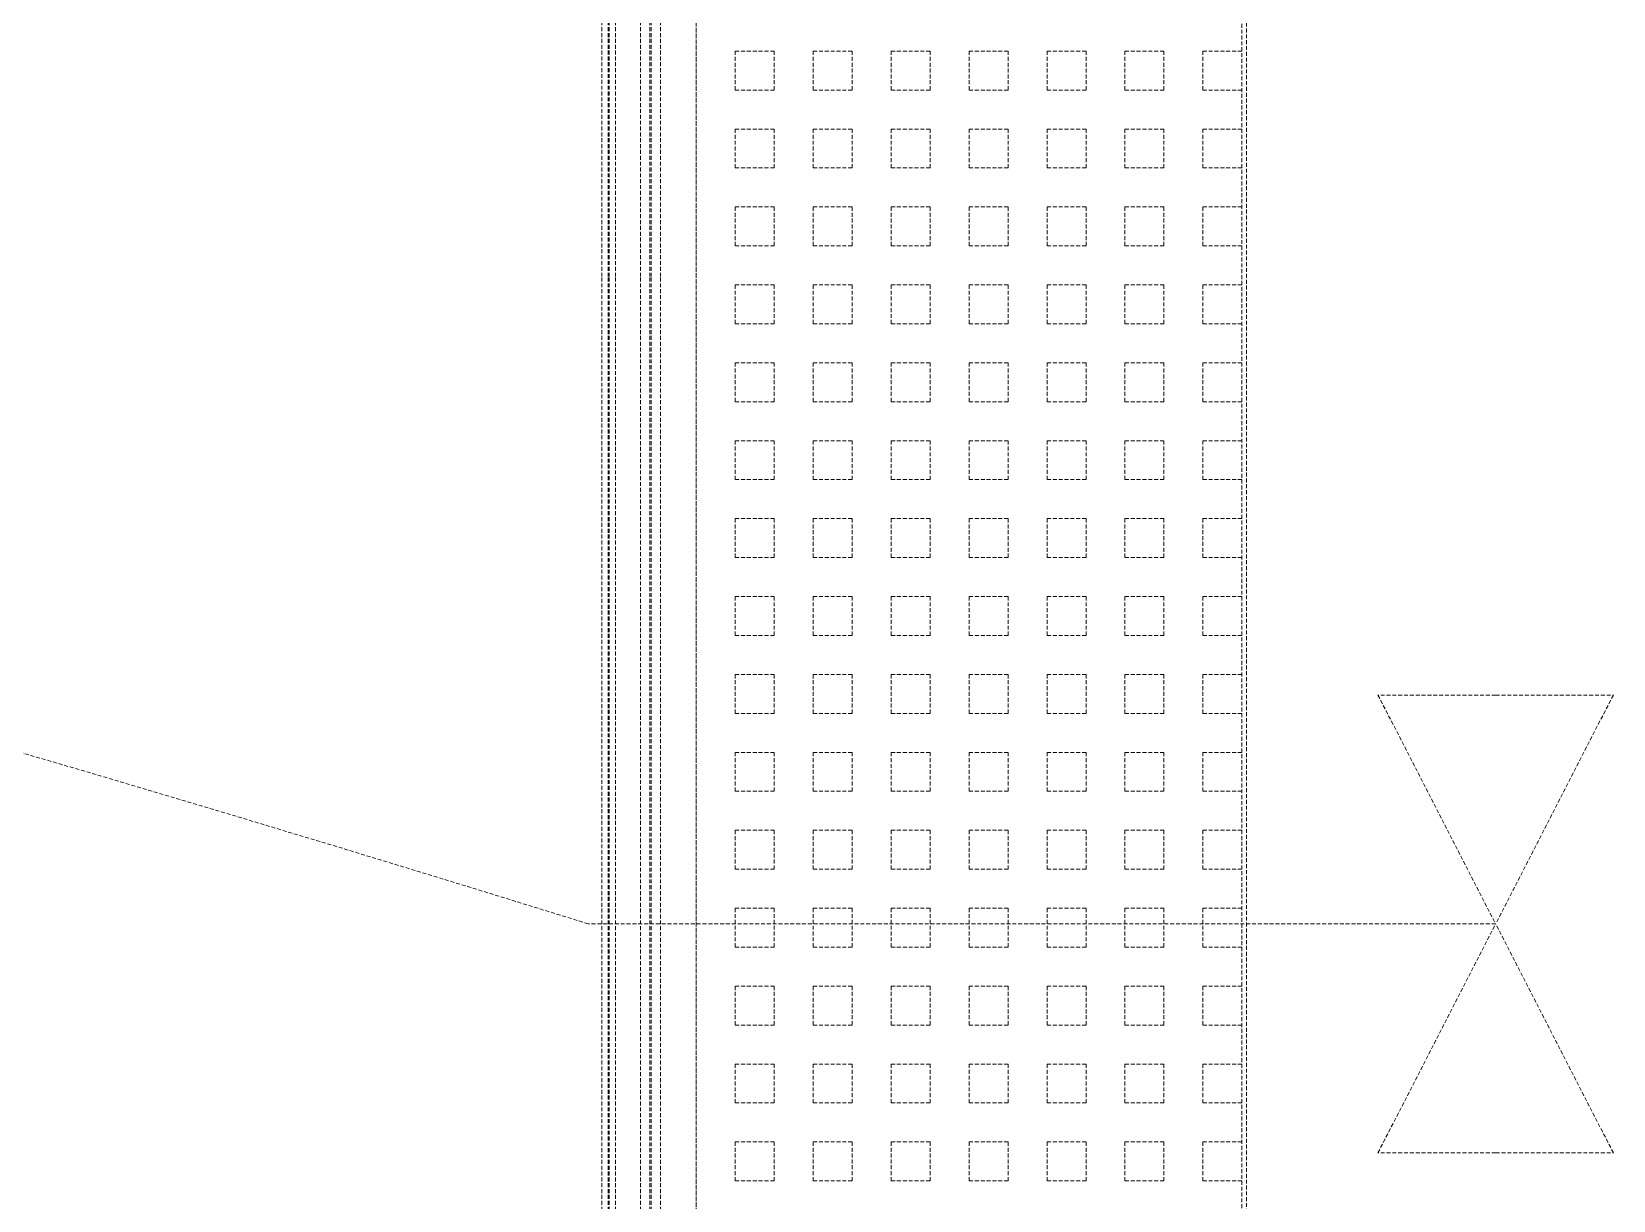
# Model space of a CAD drawing. Extents: x -1457 to 23780, y -2071 to 4205.
# Drawn here: x 4744.9 to 4846.3, y 1883.8 to 1958.8 of the extents above; entities that cross this region are included whole.
import ezdxf

# ---------------------------------------------------------------- set-up
doc = ezdxf.new("R2010")
doc.units = 0
doc.header["$MEASUREMENT"] = 0
doc.linetypes.add('HIDDEN', pattern=[0.375, 0.25, -0.125])
doc.layers.add('M-TEFRIS2-015', color=129, linetype='Continuous', lineweight=9)

msp = doc.modelspace()

# ---------------------------------------------------------------- linework, layer by layer
at = {"layer": 'M-TEFRIS2-015', "linetype": 'HIDDEN', "lineweight": 0}
for p, q in [((4787.5, 320), (4787.5, 2034.62)), ((4787.5, 2034.32), (4787.5, 320)), ((4822.5, 285), (4822.5, 2034.32)), ((4822.79, 284.7), (4822.79, 2034.32)), ((4781.45, 2014.53), (4781.45, 1943.04)), ((4781.85, 2014.53), (4781.85, 1943.04)), ((4781.92, 2014.53), (4781.92, 1943.04)), ((4782.32, 2014.53), (4782.32, 1943.04)), ((4783.92, 2014.53), (4783.92, 1943.04)), ((4784.52, 2014.53), (4784.52, 1943.04)), ((4784.6, 2014.53), (4784.6, 1943.04)), ((4785.2, 2014.53), (4785.2, 1943.04)), ((4787.5, 1957.5), (4787.5, 1957.5)), ((4790, 1957.5), (4792.5, 1957.5)), ((4790, 1955), (4790, 1957.5)), ((4792.5, 1955), (4792.5, 1957.5)), ((4795, 1957.5), (4797.5, 1957.5)), ((4795, 1955), (4795, 1957.5)), ((4797.5, 1955), (4797.5, 1957.5)), ((4800, 1957.5), (4802.5, 1957.5)), ((4800, 1955), (4800, 1957.5)), ((4802.5, 1955), (4802.5, 1957.5)), ((4805, 1957.5), (4807.5, 1957.5)), ((4805, 1955), (4805, 1957.5)), ((4807.5, 1955), (4807.5, 1957.5)), ((4810, 1957.5), (4812.5, 1957.5)), ((4810, 1955), (4810, 1957.5)), ((4812.5, 1955), (4812.5, 1957.5)), ((4815, 1957.5), (4817.5, 1957.5)), ((4815, 1955), (4815, 1957.5)), ((4817.5, 1955), (4817.5, 1957.5)), ((4820, 1957.5), (4822.5, 1957.5)), ((4820, 1955), (4820, 1957.5)), ((4787.5, 1955), (4787.5, 1955)), ((4790, 1955), (4792.5, 1955)), ((4795, 1955), (4797.5, 1955)), ((4800, 1955), (4802.5, 1955)), ((4805, 1955), (4807.5, 1955)), ((4810, 1955), (4812.5, 1955)), ((4815, 1955), (4817.5, 1955)), ((4820, 1955), (4822.5, 1955)), ((4787.5, 1952.5), (4787.5, 1952.5)), ((4790, 1952.5), (4792.5, 1952.5)), ((4790, 1950), (4790, 1952.5)), ((4792.5, 1950), (4792.5, 1952.5)), ((4795, 1952.5), (4797.5, 1952.5)), ((4795, 1950), (4795, 1952.5)), ((4797.5, 1950), (4797.5, 1952.5)), ((4800, 1952.5), (4802.5, 1952.5)), ((4800, 1950), (4800, 1952.5)), ((4802.5, 1950), (4802.5, 1952.5)), ((4805, 1952.5), (4807.5, 1952.5)), ((4805, 1950), (4805, 1952.5)), ((4807.5, 1950), (4807.5, 1952.5)), ((4810, 1952.5), (4812.5, 1952.5)), ((4810, 1950), (4810, 1952.5)), ((4812.5, 1950), (4812.5, 1952.5)), ((4815, 1952.5), (4817.5, 1952.5)), ((4815, 1950), (4815, 1952.5)), ((4817.5, 1950), (4817.5, 1952.5)), ((4820, 1952.5), (4822.5, 1952.5)), ((4820, 1950), (4820, 1952.5)), ((4787.5, 1950), (4787.5, 1950)), ((4790, 1950), (4792.5, 1950)), ((4795, 1950), (4797.5, 1950)), ((4800, 1950), (4802.5, 1950)), ((4805, 1950), (4807.5, 1950)), ((4810, 1950), (4812.5, 1950)), ((4815, 1950), (4817.5, 1950)), ((4820, 1950), (4822.5, 1950)), ((4787.5, 1947.5), (4787.5, 1947.5)), ((4790, 1947.5), (4792.5, 1947.5)), ((4790, 1945), (4790, 1947.5)), ((4792.5, 1945), (4792.5, 1947.5)), ((4795, 1947.5), (4797.5, 1947.5)), ((4795, 1945), (4795, 1947.5)), ((4797.5, 1945), (4797.5, 1947.5)), ((4800, 1947.5), (4802.5, 1947.5)), ((4800, 1945), (4800, 1947.5)), ((4802.5, 1945), (4802.5, 1947.5)), ((4805, 1947.5), (4807.5, 1947.5)), ((4805, 1945), (4805, 1947.5)), ((4807.5, 1945), (4807.5, 1947.5)), ((4810, 1947.5), (4812.5, 1947.5)), ((4810, 1945), (4810, 1947.5)), ((4812.5, 1945), (4812.5, 1947.5)), ((4815, 1947.5), (4817.5, 1947.5)), ((4815, 1945), (4815, 1947.5)), ((4817.5, 1945), (4817.5, 1947.5)), ((4820, 1947.5), (4822.5, 1947.5)), ((4820, 1945), (4820, 1947.5)), ((4787.5, 1945), (4787.5, 1945)), ((4790, 1945), (4792.5, 1945)), ((4795, 1945), (4797.5, 1945)), ((4800, 1945), (4802.5, 1945)), ((4805, 1945), (4807.5, 1945)), ((4810, 1945), (4812.5, 1945)), ((4815, 1945), (4817.5, 1945)), ((4820, 1945), (4822.5, 1945)), ((4781.45, 1784.47), (4781.45, 1943.04)), ((4781.85, 1784.47), (4781.85, 1943.04)), ((4781.92, 1784.47), (4781.92, 1943.04)), ((4782.32, 1784.47), (4782.32, 1943.04)), ((4783.92, 1784.47), (4783.92, 1943.04)), ((4784.52, 1784.47), (4784.52, 1943.04)), ((4784.6, 1784.47), (4784.6, 1943.04)), ((4785.2, 1784.47), (4785.2, 1943.04)), ((4787.5, 1942.5), (4787.5, 1942.5)), ((4790, 1942.5), (4792.5, 1942.5)), ((4790, 1940), (4790, 1942.5)), ((4792.5, 1940), (4792.5, 1942.5)), ((4795, 1942.5), (4797.5, 1942.5)), ((4795, 1940), (4795, 1942.5)), ((4797.5, 1940), (4797.5, 1942.5)), ((4800, 1942.5), (4802.5, 1942.5)), ((4800, 1940), (4800, 1942.5)), ((4802.5, 1940), (4802.5, 1942.5)), ((4805, 1942.5), (4807.5, 1942.5)), ((4805, 1940), (4805, 1942.5)), ((4807.5, 1940), (4807.5, 1942.5)), ((4810, 1942.5), (4812.5, 1942.5)), ((4810, 1940), (4810, 1942.5)), ((4812.5, 1940), (4812.5, 1942.5)), ((4815, 1942.5), (4817.5, 1942.5)), ((4815, 1940), (4815, 1942.5)), ((4817.5, 1940), (4817.5, 1942.5)), ((4820, 1942.5), (4822.5, 1942.5)), ((4820, 1940), (4820, 1942.5)), ((4787.5, 1940), (4787.5, 1940)), ((4790, 1940), (4792.5, 1940)), ((4795, 1940), (4797.5, 1940)), ((4800, 1940), (4802.5, 1940)), ((4805, 1940), (4807.5, 1940)), ((4810, 1940), (4812.5, 1940)), ((4815, 1940), (4817.5, 1940)), ((4820, 1940), (4822.5, 1940)), ((4787.5, 1937.5), (4787.5, 1937.5)), ((4790, 1937.5), (4792.5, 1937.5)), ((4790, 1935), (4790, 1937.5)), ((4792.5, 1935), (4792.5, 1937.5)), ((4795, 1937.5), (4797.5, 1937.5)), ((4795, 1935), (4795, 1937.5)), ((4797.5, 1935), (4797.5, 1937.5)), ((4800, 1937.5), (4802.5, 1937.5)), ((4800, 1935), (4800, 1937.5)), ((4802.5, 1935), (4802.5, 1937.5)), ((4805, 1937.5), (4807.5, 1937.5)), ((4805, 1935), (4805, 1937.5)), ((4807.5, 1935), (4807.5, 1937.5)), ((4810, 1937.5), (4812.5, 1937.5)), ((4810, 1935), (4810, 1937.5)), ((4812.5, 1935), (4812.5, 1937.5)), ((4815, 1937.5), (4817.5, 1937.5)), ((4815, 1935), (4815, 1937.5)), ((4817.5, 1935), (4817.5, 1937.5)), ((4820, 1937.5), (4822.5, 1937.5)), ((4820, 1935), (4820, 1937.5)), ((4787.5, 1935), (4787.5, 1935)), ((4790, 1935), (4792.5, 1935)), ((4795, 1935), (4797.5, 1935)), ((4800, 1935), (4802.5, 1935)), ((4805, 1935), (4807.5, 1935)), ((4810, 1935), (4812.5, 1935)), ((4815, 1935), (4817.5, 1935)), ((4820, 1935), (4822.5, 1935)), ((4787.5, 1932.5), (4787.5, 1932.5)), ((4790, 1932.5), (4792.5, 1932.5)), ((4790, 1930), (4790, 1932.5)), ((4792.5, 1930), (4792.5, 1932.5)), ((4795, 1932.5), (4797.5, 1932.5)), ((4795, 1930), (4795, 1932.5)), ((4797.5, 1930), (4797.5, 1932.5)), ((4800, 1932.5), (4802.5, 1932.5)), ((4800, 1930), (4800, 1932.5)), ((4802.5, 1930), (4802.5, 1932.5)), ((4805, 1932.5), (4807.5, 1932.5)), ((4805, 1930), (4805, 1932.5)), ((4807.5, 1930), (4807.5, 1932.5)), ((4810, 1932.5), (4812.5, 1932.5)), ((4810, 1930), (4810, 1932.5)), ((4812.5, 1930), (4812.5, 1932.5)), ((4815, 1932.5), (4817.5, 1932.5)), ((4815, 1930), (4815, 1932.5)), ((4817.5, 1930), (4817.5, 1932.5)), ((4820, 1932.5), (4822.5, 1932.5)), ((4820, 1930), (4820, 1932.5)), ((4787.5, 1930), (4787.5, 1930)), ((4790, 1930), (4792.5, 1930)), ((4795, 1930), (4797.5, 1930)), ((4800, 1930), (4802.5, 1930)), ((4805, 1930), (4807.5, 1930)), ((4810, 1930), (4812.5, 1930)), ((4815, 1930), (4817.5, 1930)), ((4820, 1930), (4822.5, 1930)), ((4787.5, 1927.5), (4787.5, 1927.5)), ((4790, 1927.5), (4792.5, 1927.5)), ((4790, 1925), (4790, 1927.5)), ((4792.5, 1925), (4792.5, 1927.5)), ((4795, 1927.5), (4797.5, 1927.5)), ((4795, 1925), (4795, 1927.5)), ((4797.5, 1925), (4797.5, 1927.5)), ((4800, 1927.5), (4802.5, 1927.5)), ((4800, 1925), (4800, 1927.5)), ((4802.5, 1925), (4802.5, 1927.5)), ((4805, 1927.5), (4807.5, 1927.5)), ((4805, 1925), (4805, 1927.5)), ((4807.5, 1925), (4807.5, 1927.5)), ((4810, 1927.5), (4812.5, 1927.5)), ((4810, 1925), (4810, 1927.5)), ((4812.5, 1925), (4812.5, 1927.5)), ((4815, 1927.5), (4817.5, 1927.5)), ((4815, 1925), (4815, 1927.5)), ((4817.5, 1925), (4817.5, 1927.5)), ((4820, 1927.5), (4822.5, 1927.5)), ((4820, 1925), (4820, 1927.5)), ((4787.5, 1925), (4787.5, 1925)), ((4790, 1925), (4792.5, 1925)), ((4795, 1925), (4797.5, 1925)), ((4800, 1925), (4802.5, 1925)), ((4805, 1925), (4807.5, 1925)), ((4810, 1925), (4812.5, 1925)), ((4815, 1925), (4817.5, 1925)), ((4820, 1925), (4822.5, 1925)), ((4787.5, 1922.5), (4787.5, 1922.5)), ((4790, 1922.5), (4792.5, 1922.5)), ((4790, 1920), (4790, 1922.5)), ((4792.5, 1920), (4792.5, 1922.5)), ((4795, 1922.5), (4797.5, 1922.5)), ((4795, 1920), (4795, 1922.5)), ((4797.5, 1920), (4797.5, 1922.5)), ((4800, 1922.5), (4802.5, 1922.5)), ((4800, 1920), (4800, 1922.5)), ((4802.5, 1920), (4802.5, 1922.5)), ((4805, 1922.5), (4807.5, 1922.5)), ((4805, 1920), (4805, 1922.5)), ((4807.5, 1920), (4807.5, 1922.5)), ((4810, 1922.5), (4812.5, 1922.5)), ((4810, 1920), (4810, 1922.5)), ((4812.5, 1920), (4812.5, 1922.5)), ((4815, 1922.5), (4817.5, 1922.5)), ((4815, 1920), (4815, 1922.5)), ((4817.5, 1920), (4817.5, 1922.5)), ((4820, 1922.5), (4822.5, 1922.5)), ((4820, 1920), (4820, 1922.5)), ((4787.5, 1920), (4787.5, 1920)), ((4790, 1920), (4792.5, 1920)), ((4795, 1920), (4797.5, 1920)), ((4800, 1920), (4802.5, 1920)), ((4805, 1920), (4807.5, 1920)), ((4810, 1920), (4812.5, 1920)), ((4815, 1920), (4817.5, 1920)), ((4820, 1920), (4822.5, 1920)), ((4787.5, 1917.5), (4787.5, 1917.5)), ((4790, 1917.5), (4792.5, 1917.5)), ((4790, 1915), (4790, 1917.5)), ((4792.5, 1915), (4792.5, 1917.5)), ((4795, 1917.5), (4797.5, 1917.5)), ((4795, 1915), (4795, 1917.5)), ((4797.5, 1915), (4797.5, 1917.5)), ((4800, 1917.5), (4802.5, 1917.5)), ((4800, 1915), (4800, 1917.5)), ((4802.5, 1915), (4802.5, 1917.5)), ((4805, 1917.5), (4807.5, 1917.5)), ((4805, 1915), (4805, 1917.5)), ((4807.5, 1915), (4807.5, 1917.5)), ((4810, 1917.5), (4812.5, 1917.5)), ((4810, 1915), (4810, 1917.5)), ((4812.5, 1915), (4812.5, 1917.5)), ((4815, 1917.5), (4817.5, 1917.5)), ((4815, 1915), (4815, 1917.5)), ((4817.5, 1915), (4817.5, 1917.5)), ((4820, 1917.5), (4822.5, 1917.5)), ((4820, 1915), (4820, 1917.5)), ((4787.5, 1915), (4787.5, 1915)), ((4790, 1915), (4792.5, 1915)), ((4795, 1915), (4797.5, 1915)), ((4800, 1915), (4802.5, 1915)), ((4805, 1915), (4807.5, 1915)), ((4810, 1915), (4812.5, 1915)), ((4815, 1915), (4817.5, 1915)), ((4820, 1915), (4822.5, 1915)), ((4787.5, 1912.5), (4787.5, 1912.5)), ((4790, 1912.5), (4792.5, 1912.5)), ((4790, 1910), (4790, 1912.5)), ((4792.5, 1910), (4792.5, 1912.5)), ((4795, 1912.5), (4797.5, 1912.5)), ((4795, 1910), (4795, 1912.5)), ((4797.5, 1910), (4797.5, 1912.5)), ((4800, 1912.5), (4802.5, 1912.5)), ((4800, 1910), (4800, 1912.5)), ((4802.5, 1910), (4802.5, 1912.5)), ((4805, 1912.5), (4807.5, 1912.5)), ((4805, 1910), (4805, 1912.5)), ((4807.5, 1910), (4807.5, 1912.5)), ((4810, 1912.5), (4812.5, 1912.5)), ((4810, 1910), (4810, 1912.5)), ((4812.5, 1910), (4812.5, 1912.5)), ((4815, 1912.5), (4817.5, 1912.5)), ((4815, 1910), (4815, 1912.5)), ((4817.5, 1910), (4817.5, 1912.5)), ((4820, 1912.5), (4822.5, 1912.5)), ((4820, 1910), (4820, 1912.5)), ((4787.5, 1910), (4787.5, 1910)), ((4790, 1910), (4792.5, 1910)), ((4795, 1910), (4797.5, 1910)), ((4800, 1910), (4802.5, 1910)), ((4805, 1910), (4807.5, 1910)), ((4810, 1910), (4812.5, 1910)), ((4815, 1910), (4817.5, 1910)), ((4820, 1910), (4822.5, 1910)), ((4787.5, 1907.5), (4787.5, 1907.5)), ((4790, 1907.5), (4792.5, 1907.5)), ((4790, 1905), (4790, 1907.5)), ((4792.5, 1905), (4792.5, 1907.5)), ((4795, 1907.5), (4797.5, 1907.5)), ((4795, 1905), (4795, 1907.5)), ((4797.5, 1905), (4797.5, 1907.5)), ((4800, 1907.5), (4802.5, 1907.5)), ((4800, 1905), (4800, 1907.5)), ((4802.5, 1905), (4802.5, 1907.5)), ((4805, 1907.5), (4807.5, 1907.5)), ((4805, 1905), (4805, 1907.5)), ((4807.5, 1905), (4807.5, 1907.5)), ((4810, 1907.5), (4812.5, 1907.5)), ((4810, 1905), (4810, 1907.5)), ((4812.5, 1905), (4812.5, 1907.5)), ((4815, 1907.5), (4817.5, 1907.5)), ((4815, 1905), (4815, 1907.5)), ((4817.5, 1905), (4817.5, 1907.5)), ((4820, 1907.5), (4822.5, 1907.5)), ((4820, 1905), (4820, 1907.5)), ((4787.5, 1905), (4787.5, 1905)), ((4790, 1905), (4792.5, 1905)), ((4795, 1905), (4797.5, 1905)), ((4800, 1905), (4802.5, 1905)), ((4805, 1905), (4807.5, 1905)), ((4810, 1905), (4812.5, 1905)), ((4815, 1905), (4817.5, 1905)), ((4820, 1905), (4822.5, 1905)), ((4787.5, 1902.5), (4787.5, 1902.5)), ((4790, 1902.5), (4792.5, 1902.5)), ((4790, 1900), (4790, 1902.5)), ((4792.5, 1900), (4792.5, 1902.5)), ((4795, 1902.5), (4797.5, 1902.5)), ((4795, 1900), (4795, 1902.5)), ((4797.5, 1900), (4797.5, 1902.5)), ((4800, 1902.5), (4802.5, 1902.5)), ((4800, 1900), (4800, 1902.5)), ((4802.5, 1900), (4802.5, 1902.5)), ((4805, 1902.5), (4807.5, 1902.5)), ((4805, 1900), (4805, 1902.5)), ((4807.5, 1900), (4807.5, 1902.5)), ((4810, 1902.5), (4812.5, 1902.5)), ((4810, 1900), (4810, 1902.5)), ((4812.5, 1900), (4812.5, 1902.5)), ((4815, 1902.5), (4817.5, 1902.5)), ((4815, 1900), (4815, 1902.5)), ((4817.5, 1900), (4817.5, 1902.5)), ((4820, 1902.5), (4822.5, 1902.5)), ((4820, 1900), (4820, 1902.5)), ((4787.5, 1900), (4787.5, 1900)), ((4790, 1900), (4792.5, 1900)), ((4795, 1900), (4797.5, 1900)), ((4800, 1900), (4802.5, 1900)), ((4805, 1900), (4807.5, 1900)), ((4810, 1900), (4812.5, 1900)), ((4815, 1900), (4817.5, 1900)), ((4820, 1900), (4822.5, 1900)), ((4787.5, 1897.5), (4787.5, 1897.5)), ((4790, 1897.5), (4792.5, 1897.5)), ((4790, 1895), (4790, 1897.5)), ((4792.5, 1895), (4792.5, 1897.5)), ((4795, 1897.5), (4797.5, 1897.5)), ((4795, 1895), (4795, 1897.5)), ((4797.5, 1895), (4797.5, 1897.5)), ((4800, 1897.5), (4802.5, 1897.5)), ((4800, 1895), (4800, 1897.5)), ((4802.5, 1895), (4802.5, 1897.5)), ((4805, 1897.5), (4807.5, 1897.5)), ((4805, 1895), (4805, 1897.5)), ((4807.5, 1895), (4807.5, 1897.5)), ((4810, 1897.5), (4812.5, 1897.5)), ((4810, 1895), (4810, 1897.5)), ((4812.5, 1895), (4812.5, 1897.5)), ((4815, 1897.5), (4817.5, 1897.5)), ((4815, 1895), (4815, 1897.5)), ((4817.5, 1895), (4817.5, 1897.5)), ((4820, 1897.5), (4822.5, 1897.5)), ((4820, 1895), (4820, 1897.5)), ((4787.5, 1895), (4787.5, 1895)), ((4790, 1895), (4792.5, 1895)), ((4795, 1895), (4797.5, 1895)), ((4800, 1895), (4802.5, 1895)), ((4805, 1895), (4807.5, 1895)), ((4810, 1895), (4812.5, 1895)), ((4815, 1895), (4817.5, 1895)), ((4820, 1895), (4822.5, 1895)), ((4787.5, 1892.5), (4787.5, 1892.5)), ((4790, 1892.5), (4792.5, 1892.5)), ((4790, 1890), (4790, 1892.5)), ((4792.5, 1890), (4792.5, 1892.5)), ((4795, 1892.5), (4797.5, 1892.5)), ((4795, 1890), (4795, 1892.5)), ((4797.5, 1890), (4797.5, 1892.5)), ((4800, 1892.5), (4802.5, 1892.5)), ((4800, 1890), (4800, 1892.5)), ((4802.5, 1890), (4802.5, 1892.5)), ((4805, 1892.5), (4807.5, 1892.5)), ((4805, 1890), (4805, 1892.5)), ((4807.5, 1890), (4807.5, 1892.5)), ((4810, 1892.5), (4812.5, 1892.5)), ((4810, 1890), (4810, 1892.5)), ((4812.5, 1890), (4812.5, 1892.5)), ((4815, 1892.5), (4817.5, 1892.5)), ((4815, 1890), (4815, 1892.5)), ((4817.5, 1890), (4817.5, 1892.5)), ((4820, 1892.5), (4822.5, 1892.5)), ((4820, 1890), (4820, 1892.5)), ((4787.5, 1890), (4787.5, 1890)), ((4790, 1890), (4792.5, 1890)), ((4795, 1890), (4797.5, 1890)), ((4800, 1890), (4802.5, 1890)), ((4805, 1890), (4807.5, 1890)), ((4810, 1890), (4812.5, 1890)), ((4815, 1890), (4817.5, 1890)), ((4820, 1890), (4822.5, 1890)), ((4787.5, 1887.5), (4787.5, 1887.5)), ((4790, 1887.5), (4792.5, 1887.5)), ((4790, 1885), (4790, 1887.5)), ((4792.5, 1885), (4792.5, 1887.5)), ((4795, 1887.5), (4797.5, 1887.5)), ((4795, 1885), (4795, 1887.5)), ((4797.5, 1885), (4797.5, 1887.5)), ((4800, 1887.5), (4802.5, 1887.5)), ((4800, 1885), (4800, 1887.5)), ((4802.5, 1885), (4802.5, 1887.5)), ((4805, 1887.5), (4807.5, 1887.5)), ((4805, 1885), (4805, 1887.5)), ((4807.5, 1885), (4807.5, 1887.5)), ((4810, 1887.5), (4812.5, 1887.5)), ((4810, 1885), (4810, 1887.5)), ((4812.5, 1885), (4812.5, 1887.5)), ((4815, 1887.5), (4817.5, 1887.5)), ((4815, 1885), (4815, 1887.5)), ((4817.5, 1885), (4817.5, 1887.5)), ((4820, 1887.5), (4822.5, 1887.5)), ((4820, 1885), (4820, 1887.5)), ((4787.5, 1885), (4787.5, 1885)), ((4790, 1885), (4792.5, 1885)), ((4795, 1885), (4797.5, 1885)), ((4800, 1885), (4802.5, 1885)), ((4805, 1885), (4807.5, 1885)), ((4810, 1885), (4812.5, 1885)), ((4815, 1885), (4817.5, 1885)), ((4820, 1885), (4822.5, 1885))]:
    msp.add_line(p, q, dxfattribs=at)
for points in [[(4838.78, 1916.18), (4831.23, 1916.18), (4838.78, 1901.49)], [(4838.78, 1916.18), (4846.33, 1916.18), (4838.78, 1901.49)], [(4838.78, 1901.49), (4780.58, 1901.49)], [(4838.78, 1886.8), (4831.23, 1886.8), (4838.78, 1901.49)], [(4838.78, 1886.8), (4846.33, 1886.8), (4838.78, 1901.49)]]:
    msp.add_lwpolyline(points, dxfattribs=at)
msp.add_arc((4088.57, -323.37), 2330, 72.7227, 85.45844, dxfattribs=at)

doc.saveas('drawing.dxf')
